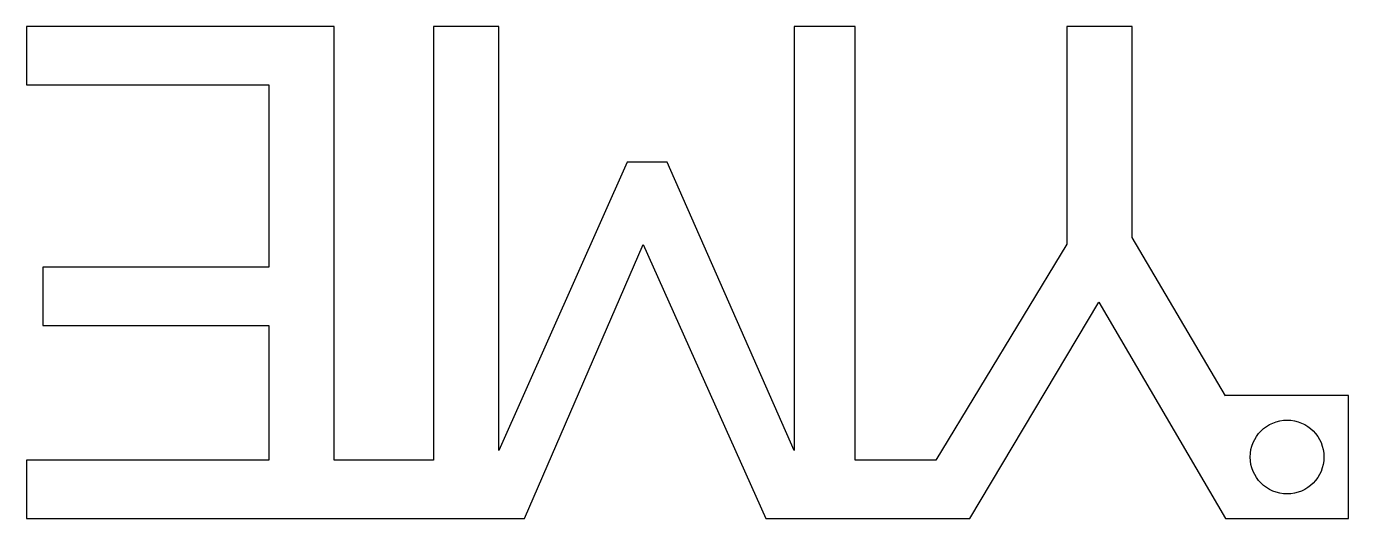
# Model space of a CAD drawing. Header units: millimetres. Extents: x -55.7 to -1.9, y 0.4 to 20.4.
import ezdxf

# ---------------------------------------------------------------- set-up
doc = ezdxf.new("R2010")
doc.units = ezdxf.units.MM

msp = doc.modelspace()

# ---------------------------------------------------------------- linework, layer by layer
msp.add_lwpolyline([(-6.876, 5.367), (-10.685, 11.806), (-10.685, 20.38), (-13.343, 20.38), (-13.343, 11.53), (-18.668, 2.746), (-21.949, 2.746), (-21.949, 20.38), (-24.429, 20.38), (-24.429, 3.151), (-29.599, 14.869), (-31.22, 14.869), (-36.439, 3.151), (-36.439, 20.38), (-39.097, 20.38), (-39.097, 2.746), (-43.149, 2.746), (-43.149, 20.38), (-55.661, 20.38), (-55.661, 18.013), (-45.807, 18.013), (-45.807, 10.59), (-54.996, 10.59), (-54.996, 8.224), (-45.807, 8.224), (-45.807, 2.746), (-55.661, 2.746), (-55.661, 0.38), (-35.402, 0.38), (-30.572, 11.514), (-25.58, 0.38), (-17.282, 0.38), (-12.03, 9.18), (-6.876, 0.38), (-1.876, 0.38), (-1.876, 5.38), (-6.876, 5.38)], close=True)
msp.add_circle((-4.376, 2.88), 1.5)

doc.saveas('drawing.dxf')
